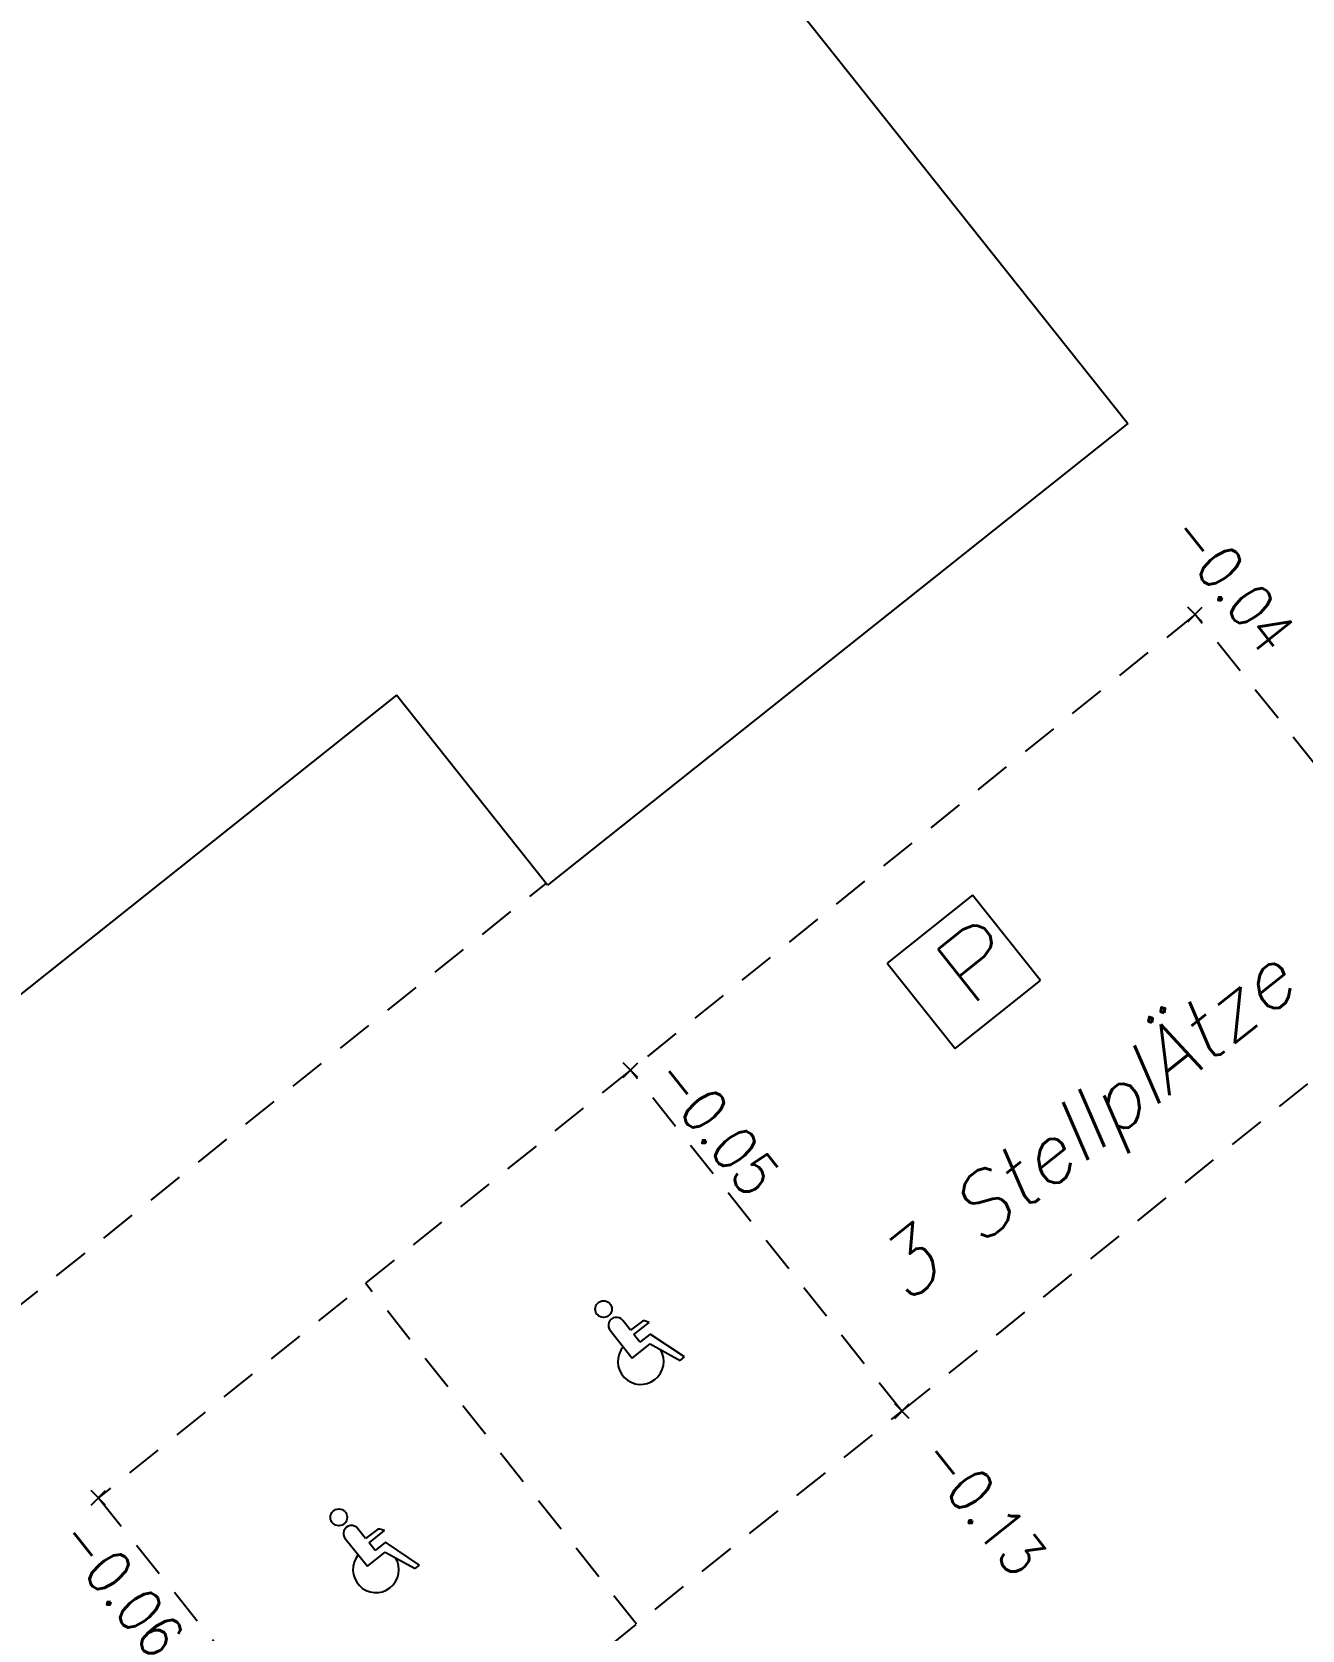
# Model space of a CAD drawing. Extents: x 3463485 to 3463732, y 5485922 to 5486179.
# Drawn here: x 3463606.59 to 3463619.68, y 5486063.74 to 5486080.2 of the extents above; entities that cross this region are included whole.
import ezdxf

# ---------------------------------------------------------------- set-up
doc = ezdxf.new("R2010")
doc.units = 0
doc.linetypes.add('AUSGEZOGEN', pattern=[0])
doc.linetypes.add('GESTRICHELT1', pattern=[0.625, 0.375, -0.25])
for name, color, linetype in [('22', 2, 'AUSGEZOGEN'), ('AUFNAHME_270513', 2, 'AUSGEZOGEN'), ('GEBÄUDE_BESCHRIEB', 2, 'AUSGEZOGEN')]:
    doc.layers.add(name, color=color, linetype=linetype)
doc.styles.get("Standard").update_dxf_attribs({"font": 'ROMANS'})

msp = doc.modelspace()

# ---------------------------------------------------------------- linework, layer by layer
at = {"layer": '22', "color": 5}
for p, q in [((3463616.28662, 5486071.31105), (3463615.40616, 5486070.61074)), ((3463616.98692, 5486070.4306), (3463616.28662, 5486071.31105)), ((3463615.40616, 5486070.61074), (3463616.10647, 5486069.73029)), ((3463616.10647, 5486069.73029), (3463616.98692, 5486070.4306))]:
    msp.add_line(p, q, dxfattribs=at)
at = {"layer": '22', "color": 1, "linetype": 'GESTRICHELT1'}
msp.add_line((3463612.82428, 5486063.79909), (3463610.02988, 5486067.31234), dxfattribs=at)
at = {"layer": '22', "color": 1}
for p, q in [((3463612.54936, 5486066.83132), (3463612.77988, 5486066.5415)), ((3463612.7609, 5486066.82858), (3463612.68191, 5486066.92789)), ((3463612.88485, 5486066.92037), (3463612.7609, 5486066.82858)), ((3463612.79681, 5486066.78344), (3463612.9548, 5486066.9091)), ((3463612.85964, 5486066.70444), (3463612.79681, 5486066.78344)), ((3463612.96572, 5486066.78882), (3463612.85964, 5486066.70444)), ((3463612.9548, 5486066.9091), (3463612.90791, 5486066.92417)), ((3463613.31862, 5486066.55362), (3463612.96572, 5486066.78882)), ((3463612.77988, 5486066.5415), (3463612.96454, 5486066.68838)), ((3463612.96454, 5486066.68838), (3463613.27348, 5486066.51771)), ((3463613.27348, 5486066.51771), (3463613.31862, 5486066.55362)), ((3463609.82019, 5486064.68549), (3463610.05071, 5486064.39567)), ((3463610.03174, 5486064.68275), (3463609.95275, 5486064.78206)), ((3463610.15568, 5486064.77454), (3463610.03174, 5486064.68275)), ((3463610.06764, 5486064.6376), (3463610.22563, 5486064.76327)), ((3463610.23655, 5486064.64298), (3463610.13047, 5486064.55861)), ((3463610.22563, 5486064.76327), (3463610.17874, 5486064.77834)), ((3463610.58945, 5486064.40778), (3463610.23655, 5486064.64298)), ((3463610.05071, 5486064.39567), (3463610.23537, 5486064.54255)), ((3463610.13047, 5486064.55861), (3463610.06764, 5486064.6376)), ((3463610.23537, 5486064.54255), (3463610.54431, 5486064.37188)), ((3463610.54431, 5486064.37188), (3463610.58945, 5486064.40778))]:
    msp.add_line(p, q, dxfattribs=at)
for centre in [(3463612.48491, 5486067.04604), (3463609.75575, 5486064.9002)]:
    msp.add_circle(centre, 0.08642, dxfattribs=at)
for centre, radius, start, end in [((3463612.61595, 5486066.87918), 0.082, 36.4451, 221.29583), ((3463612.90008, 5486066.8998), 0.02559, 72.18829, 126.52367), ((3463612.86807, 5486066.50635), 0.23669, 139.98805, 31.56654), ((3463609.88678, 5486064.73334), 0.082, 36.4451, 221.29583), ((3463610.17091, 5486064.75397), 0.02559, 72.18829, 126.52367), ((3463610.13891, 5486064.36052), 0.23669, 139.98805, 31.56654)]:
    msp.add_arc(centre, radius, start, end, dxfattribs=at)
at = {"layer": 'AUFNAHME_270513', "color": 1, "linetype": 'GESTRICHELT1'}
for p, q in [((3463618.57925, 5486074.20245, -0.043), (3463612.7629, 5486069.50845)), ((3463621.38707, 5486070.69483, -0.098), (3463618.57925, 5486074.20245, -0.043)), ((3463605.87384, 5486066.60489, 0.098), (3463611.89188, 5486071.4325)), ((3463615.55914, 5486065.9929), (3463621.38707, 5486070.69483)), ((3463612.7629, 5486069.50845), (3463607.27892, 5486065.10182)), ((3463615.55914, 5486065.9929, -0.133), (3463612.7629, 5486069.50845, -0.046)), ((3463610.08943, 5486061.60528), (3463615.55914, 5486065.9929)), ((3463607.27892, 5486065.10182), (3463610.08943, 5486061.60528))]:
    msp.add_line(p, q, dxfattribs=at)
at = {"layer": 'AUFNAHME_270513', "color": 1}
for p, q in [((3463618.50425, 5486074.12745), (3463618.65425, 5486074.27745)), ((3463618.65425, 5486074.12745), (3463618.50425, 5486074.27745)), ((3463612.6879, 5486069.43345), (3463612.8379, 5486069.58345)), ((3463612.8379, 5486069.43345), (3463612.6879, 5486069.58345)), ((3463615.48414, 5486065.9179), (3463615.63414, 5486066.0679)), ((3463615.63414, 5486065.9179), (3463615.48414, 5486066.0679)), ((3463607.20392, 5486065.02682), (3463607.35392, 5486065.17682)), ((3463607.35392, 5486065.02682), (3463607.20392, 5486065.17682))]:
    msp.add_line(p, q, dxfattribs=at)
at = {"layer": 'AUFNAHME_270513'}
for p in [(3463618.57925, 5486074.20245, -0.043), (3463612.7629, 5486069.50845, -0.046), (3463615.55914, 5486065.9929, -0.133), (3463607.27892, 5486065.10182, -0.062)]:
    msp.add_point(p, dxfattribs=at)
at = {"layer": 'GEBÄUDE_BESCHRIEB', "color": 1, "linetype": 'AUSGEZOGEN'}
for p, q in [((3463597.89779, 5486101.29964, 0.098), (3463617.88607, 5486076.16957, 0.098)), ((3463617.88607, 5486076.16957, 0.098), (3463611.90682, 5486071.41371, 0.098)), ((3463610.35059, 5486073.37027, 0.098), (3463600.25393, 5486065.33946)), ((3463611.90682, 5486071.41371, 0.098), (3463610.35059, 5486073.37027, 0.098))]:
    msp.add_line(p, q, dxfattribs=at)

# ---------------------------------------------------------------- texts
at = {"layer": '22', "color": 43, "width": 1.25}
msp.add_text('P', height=0.675, rotation=38.5, dxfattribs=at).set_placement((3463616.23938, 5486070.13548))
at = {"layer": '22', "oblique": 15}
msp.add_text('3 StellplÄtze', height=0.625, rotation=38.5, dxfattribs=at).set_placement((3463615.59238, 5486067.08317))
at = {"layer": 'AUFNAHME_270513', "color": 4, "width": 0.875}
for s, p in [('-0.04', (3463618.28437, 5486075.02527)), ('-0.05', (3463612.96802, 5486069.43127)), ('-0.13', (3463615.71426, 5486065.51572)), ('-0.06', (3463606.83404, 5486064.67464))]:
    msp.add_text(s, height=0.45, rotation=308.5, dxfattribs=at).set_placement(p)

doc.saveas('drawing.dxf')
